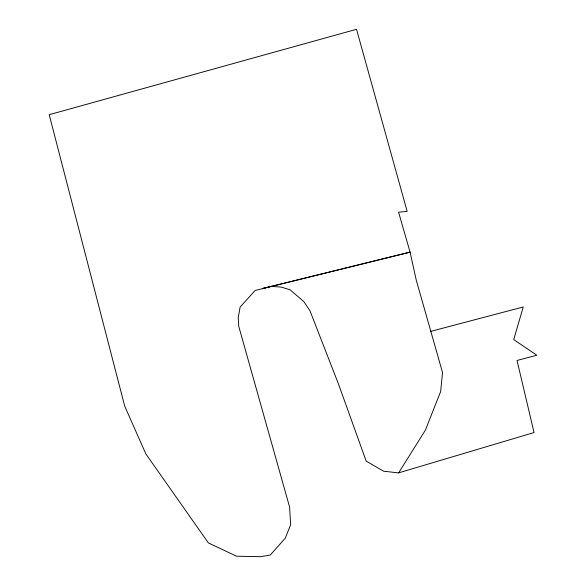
<?xml version="1.0" encoding="UTF-8"?>
<svg xmlns="http://www.w3.org/2000/svg" width="586" height="586" viewBox="0 0 586 586"><rect width="100%" height="100%" fill="white"/><g stroke="black" fill="none" stroke-linecap="round" stroke-linejoin="round"><path stroke-width="0.88" d="M398.619 472.873L425.385 430.153L440.679 391.463L442.525 372.513L416.258 280.13L410.09 252.134L398.575 212.169L407.167 211.392L356.522 29.3L49.202 114.695L124.723 406.186L145.855 453.916L208.345 542.885L236.554 556.209L260.645 556.7L270.307 555.015L285.353 538.073L290.656 524.712L289.587 507.037L238.729 326.263L238.238 317.583L240.128 307.101L255.093 290.495L410.09 252.134L262.821 288.437L271.413 286.342L281.28 287.118L290.041 289.755L303.812 301.592L309.979 310.8L338.591 384.313L366.184 461.109L383.61 471.225L398.619 472.873L534.044 432.541L517.028 360.463L536.798 355.248L513.739 339.58L523.232 306.976L430.644 331.398"/></g></svg>
